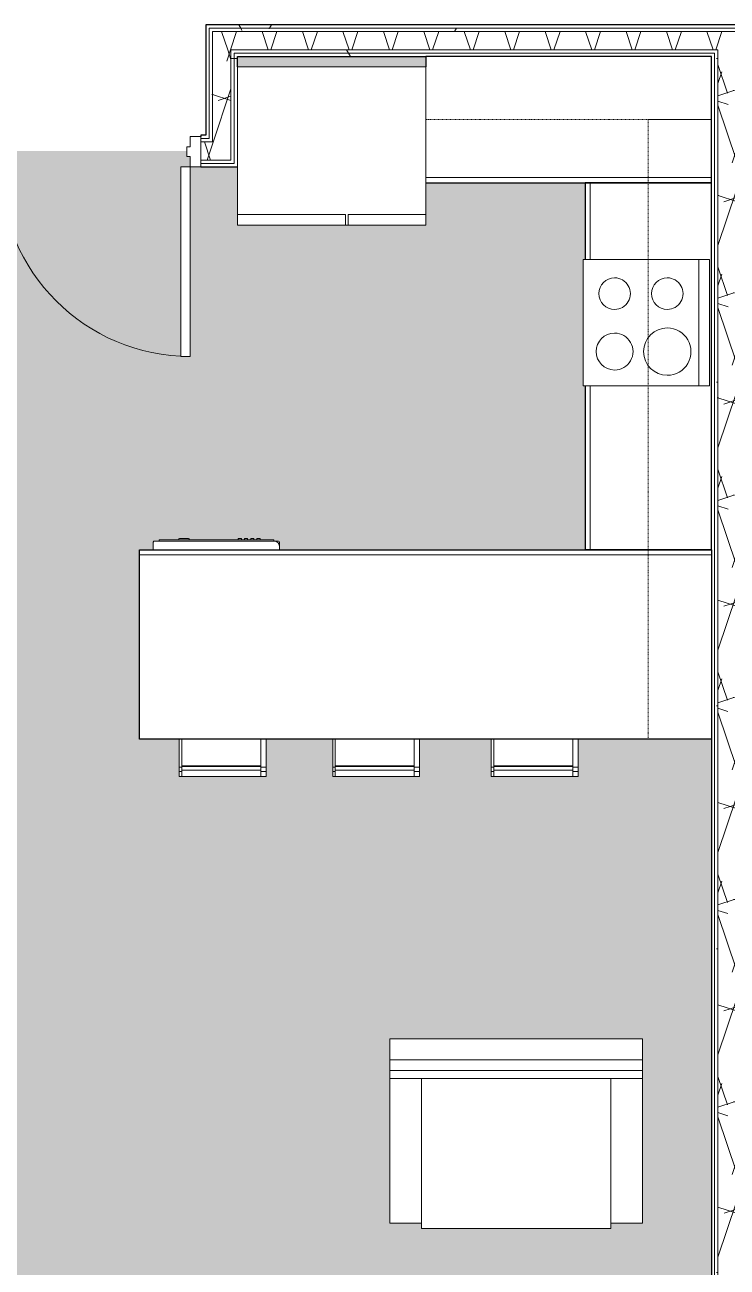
# Model space of a CAD drawing. Header units: inches. Extents: x -4830 to -235, y 9551 to 12852.
# Drawn here: x -3049.7 to -2916.3, y 11413.5 to 11649.3 of the extents above; entities that cross this region are included whole.
import ezdxf

# ---------------------------------------------------------------- set-up
doc = ezdxf.new("R2010")
doc.units = ezdxf.units.IN
doc.header["$MEASUREMENT"] = 0
doc.linetypes.add('Dash', pattern=[0.25, 0.125, -0.125])
for name, color, linetype, lineweight in [('0-1', 7, 'Continuous', 5), ('0-2', 7, 'Continuous', 9), ('0-3', 8, 'Continuous', 9), ('A-AREA-PATT-3', 41, 'Continuous', 9), ('A-DOOR-1', 7, 'Continuous', 9), ('A-DOOR-2', 50, 'Continuous', 13), ('A-DOOR-FRAM-1', 50, 'Continuous', 13), ('A-WALL-2', 7, 'Continuous', 9), ('A-WALL-PATT-1', 7, 'Continuous', 9), ('A-WALL-PATT-3', 253, 'Continuous', 9), ('I-FURN', 30, 'Continuous', 9), ('I-FURN-1', 7, 'Continuous', 9), ('I-WALL-1', 250, 'Continuous', 25), ('Q-CASE-1', 250, 'Continuous', 25), ('Q-CASE-2', 7, 'Continuous', 9), ('Q-CASE-HDLN-1', 7, 'Dash', 9), ('Q-SPCQ-1', 7, 'Continuous', 9)]:
    doc.layers.add(name, color=color, linetype=linetype, lineweight=lineweight)
pattern_1 = [(161.57, (0.96, 0.96), (-7.6802237, -0.0009796), [0, -54.643, 6.067, 0]), (18.43, (-0.96, 0.96), (-7.6802237, 0.0009796), [0, -54.643, 6.067, 0]), (108.43, (0.96, 0.96), (3.8382953, -19.2013653), [18.211, -42.499]), (71.57, (-0.96, 0.96), (3.8382953, 19.2013653), [18.211, -42.499])]
pattern_2 = [(0, (0, 0), (61.44, 15.36), [2.534, -43.546, 2.534, -43.546, -245.76]), (0, (0, 0), (61.44, 15.36), [-92.16, 2.534, -89.626, 2.534, -43.546, -107.52]), (0, (0, 0), (61.44, 15.36), [-230.4, 2.534, -28.186, 2.534, -74.266]), (120, (23.04, 7.68), (-44.02215, 45.5286), [2.534, -43.546, 2.534, -43.546, -245.76]), (120, (23.04, 7.68), (-44.02215, 45.5286), [-92.16, 2.534, -89.626, 2.534, -43.546, -107.52]), (120, (23.04, 7.68), (-44.02215, 45.5286), [-230.4, 2.534, -28.186, 2.534, -74.266]), (240, (30.72, 38.4), (-17.41785, -60.8886), [2.534, -43.546, 2.534, -43.546, -245.76]), (240, (30.72, 38.4), (-17.41785, -60.8886), [-92.16, 2.534, -89.626, 2.534, -43.546, -107.52]), (240, (30.72, 38.4), (-17.41785, -60.8886), [-230.4, 2.534, -28.186, 2.534, -74.266])]

# ---------------------------------------------------------------- blocks, each defined once
blk = doc.blocks.new('OD_CW_Base Cabinet - OD_CW_Base Cabinet-1862514-FLOOR PLAN - 3RD FLOOR')
at = {"layer": 'Q-CASE-1'}
for p, q in [((0.74, -24), (0.74, 12)), ((0.74, 12), (109.34, 12)), ((109.34, 12), (109.34, -24)), ((109.34, -24), (0.74, -24))]:
    blk.add_line(p, q, dxfattribs=at)
at = {"layer": 'Q-CASE-2'}
for p, q in [((0.74, 11), (0.74, 12)), ((0.74, 12), (109.34, 12)), ((109.34, 12), (109.34, 11)), ((109.34, 11), (0.74, 11)), ((0.74, -24), (0.74, 11)), ((0.74, 11), (109.34, 11)), ((109.34, 11), (109.34, -24)), ((109.34, -24), (0.74, -24))]:
    blk.add_line(p, q, dxfattribs=at)
blk = doc.blocks.new('Refrigerator_-_Side-by-Side_6047 - 36_ X 30_-1372843-FLOOR PLAN - 3RD FLOOR')
at = {"layer": 'Q-SPCQ-1'}
for p, q in [((-17.88, 15.58), (17.87, 15.58)), ((-17.88, -14.42), (-17.88, 15.58)), ((-17.88, 15.58), (-3.13, 15.58)), ((-17.88, 15.58), (-17.88, 13.58)), ((-3.13, 13.58), (-3.13, 15.58)), ((-2.63, 15.58), (17.87, 15.58)), ((-2.63, 15.58), (-2.63, 13.58)), ((17.87, 15.58), (17.87, -14.42)), ((17.87, 13.58), (17.87, 15.58)), ((-3.13, 13.58), (-17.88, 13.58)), ((17.87, 13.58), (-2.63, 13.58)), ((17.87, -14.42), (-17.88, -14.42))]:
    blk.add_line(p, q, dxfattribs=at)
blk = doc.blocks.new('Range - 24_ x 24_-1372826-FLOOR PLAN - 3RD FLOOR')
at = {"layer": 'Q-SPCQ-1'}
for p, q in [((0, 0), (24, 0)), ((0, -24), (0, 0)), ((24, 0), (24, -24)), ((0, -22), (24, -22)), ((24, -24), (0, -24))]:
    blk.add_line(p, q, dxfattribs=at)
for centre, radius, start, end in [((6.5, -6), 3.5, 360, 180), ((17.5, -6), 3, 360, 180), ((6.5, -6), 3.5, 180, 0), ((17.5, -6), 3, 180, 0), ((6.5, -16), 4.5, 360, 180), ((17.5, -16), 3, 360, 180), ((6.5, -16), 4.5, 180, 0), ((17.5, -16), 3, 180, 0)]:
    blk.add_arc(centre, radius, start, end, dxfattribs=at)
blk = doc.blocks.new('OD_CW_Base Cabinet - OD_CW_Base Cabinet-1445614-FLOOR PLAN - 3RD FLOOR')
at = {"layer": 'Q-CASE-1'}
for p, q in [((70.36, 24), (0.74, 24)), ((0.74, 24), (0.74, 0)), ((70.36, 0), (70.36, 24)), ((0.74, 0), (15.27, 0)), ((39.27, 0), (70.36, 0))]:
    blk.add_line(p, q, dxfattribs=at)
at = {"layer": 'Q-CASE-2'}
for p, q in [((0.74, 1), (0.74, 24)), ((0.74, 24), (70.36, 24)), ((70.36, 24), (70.36, 1)), ((0.74, 0), (0.74, 1)), ((0.74, 1), (15.27, 1)), ((15.27, 1), (0.74, 1)), ((15.27, 0), (0.74, 0)), ((39.27, 1), (70.36, 1)), ((70.36, 1), (39.27, 1)), ((70.36, 0), (39.27, 0)), ((70.36, 1), (70.36, 0))]:
    blk.add_line(p, q, dxfattribs=at)
blk = doc.blocks.new('OD_CW_Base Cabinet - OD_CW_Base Cabinet-1916523-FLOOR PLAN - 3RD FLOOR')
at = {"layer": 'Q-CASE-1'}
for p, q in [((54.99, 24), (0.74, 24)), ((0.74, 24), (0.74, 22)), ((54.99, 0), (54.99, 24)), ((0.74, 0), (54.99, 0))]:
    blk.add_line(p, q, dxfattribs=at)
at = {"layer": 'Q-CASE-2'}
for p, q in [((0.74, 22), (0.74, 24)), ((0.74, 24), (54.99, 24)), ((54.99, 24), (54.99, 1)), ((0.74, 1), (54.99, 1)), ((54.99, 1), (0.74, 1)), ((54.99, 0), (0.74, 0)), ((54.99, 1), (54.99, 0))]:
    blk.add_line(p, q, dxfattribs=at)
blk = doc.blocks.new('Dishwasher_15404 - 34_ counter-V30-FLOOR PLAN - 3RD FLOOR')
at = {"layer": 'Q-SPCQ-1'}
for p, q in [((26.68, 0), (25.25, 0)), ((26.87, -22.93), (26.87, -0.2)), ((27.12, -1.09), (26.87, -1.09)), ((27.12, -1.09), (27.12, -22.91)), ((27.37, -4.82), (27.12, -4.82)), ((27.12, -6.79), (27.37, -6.79)), ((27.37, -4.96), (27.37, -5.81)), ((27.37, -5.81), (27.37, -6.66)), ((27.37, -16.15), (27.12, -16.15)), ((27.37, -16.15), (27.37, -16.74)), ((27.12, -16.74), (27.37, -16.74)), ((27.37, -17.33), (27.12, -17.33)), ((27.12, -17.92), (27.37, -17.92)), ((27.37, -18.51), (27.12, -18.51)), ((27.37, -17.33), (27.37, -17.92)), ((27.37, -18.51), (27.37, -19.1)), ((27.12, -19.1), (27.37, -19.1)), ((27.37, -19.69), (27.12, -19.69)), ((27.12, -20.28), (27.37, -20.28)), ((27.37, -19.69), (27.37, -20.28)), ((27.12, -22.91), (26.87, -22.91)), ((26.87, -23.8), (26.87, -22.93)), ((25.25, -24), (25.8, -24)), ((25.8, -24), (26.68, -24))]:
    blk.add_line(p, q, dxfattribs=at)
for centre, radius, start, end in [((26.68, -0.2), 0.197, 360, 90), ((26.68, -0.2), 0.197, 15, 75), ((25.8, -22.93), 1.07, 270, 0), ((26.68, -23.8), 0.197, 270, 0)]:
    blk.add_arc(centre, radius, start, end, dxfattribs=at)
blk = doc.blocks.new('OD_CW_Upper Cabinet - OD_CW_Upper Cabinet-1916543-FLOOR PLAN - 3RD FLOOR')
at = {"layer": 'Q-CASE-HDLN-1'}
for p, q in [((0.74, -24), (0.74, -12)), ((0.74, -12), (118.36, -12)), ((118.36, -12), (118.36, -24)), ((118.36, -24), (0.74, -24))]:
    blk.add_line(p, q, dxfattribs=at)
blk = doc.blocks.new('Bar_Stool_6722_1_ - Bar_Stool_6722_1_-V31-FLOOR PLAN - 3RD FLOOR')
at = {"layer": 'I-FURN-1'}
for p, q in [((1, 0), (0, 0)), ((0, 0), (0, -0.98)), ((0, -0.98), (1, -0.98)), ((0, -0.98), (0, -1.78)), ((0, -1.78), (1, -1.78)), ((0, -7.07), (0, -1.78)), ((1, -1.24), (1, 0)), ((16, 0), (1, 0)), ((1, -1.91), (1, -1.24)), ((16, -1.24), (1, -1.24)), ((1, -1.91), (16, -1.91)), ((1, -2.03), (1, -1.91)), ((1, -7.07), (1, -2.03)), ((1, -2.03), (16, -2.03)), ((16.5, 0), (16, 0)), ((16, 0), (16, -1.24)), ((16, -0.98), (16.5, -0.98)), ((16, -1.24), (16, -1.91)), ((16, -1.78), (16.5, -1.78)), ((16, -1.91), (16, -2.03)), ((16, -2.03), (16, -7.07)), ((16.5, -0.98), (16.5, 0)), ((16.5, -1.78), (16.5, -0.98)), ((16.5, -1.78), (16.5, -7.07))]:
    blk.add_line(p, q, dxfattribs=at)
blk = doc.blocks.new('OD_CW_Upper Cabinet - OD_CW_Upper Cabinet-1916511-FLOOR PLAN - 3RD FLOOR')
at = {"layer": 'Q-CASE-HDLN-1'}
for p, q in [((0.74, -24), (0.74, -12)), ((0.74, -12), (54.99, -12)), ((54.99, -12), (54.99, -24)), ((54.99, -24), (0.74, -24))]:
    blk.add_line(p, q, dxfattribs=at)
blk = doc.blocks.new('Couch-Both_Arms-Generic - 2-1523460-FLOOR PLAN - 3RD FLOOR')
at = {"layer": 'I-FURN'}
for p, q in [((-24, 17.5), (-18, 17.5)), ((-24, -10), (-24, 17.5)), ((-18, 18.5), (18, 18.5)), ((-18, 17.5), (-18, 18.5)), ((-18, 17.5), (-18, -10)), ((18, 18.5), (18, 17.5)), ((18, 17.5), (24, 17.5)), ((18, -10), (18, 17.5)), ((24, 17.5), (24, -10)), ((-24, -10), (24, -10)), ((-24, -13.5), (-24, -10)), ((-24, -11.5), (24, -11.5)), ((24, -10), (24, -13.5)), ((-24, -13.5), (24, -13.5)), ((24, -13.5), (-24, -13.5))]:
    blk.add_line(p, q, dxfattribs=at)
at = {"layer": 'I-FURN-1'}
for p, q in [((-24, -17.5), (-24, -13.5)), ((24, -13.5), (24, -17.5)), ((24, -17.5), (-24, -17.5))]:
    blk.add_line(p, q, dxfattribs=at)
blk = doc.blocks.new('CTR - 1st Phase - Unit Layouts_rvt-1-FLOOR PLAN - 3RD FLOOR')
at = {"layer": '0-2'}
for name, p in [('OD_CW_Base Cabinet - OD_CW_Base Cabinet-1916523-FLOOR PLAN - 3RD FLOOR', (-2974.31, 11619.34)), ('OD_CW_Base Cabinet - OD_CW_Base Cabinet-1862514-FLOOR PLAN - 3RD FLOOR', (-3028.66, 11537.71))]:
    blk.add_blockref(name, p, dxfattribs=at)
for name, p, rotation in [('OD_CW_Upper Cabinet - OD_CW_Upper Cabinet-1916511-FLOOR PLAN - 3RD FLOOR', (-2918.59, 11619.34), 180), ('Refrigerator_-_Side-by-Side_6047 - 36_ X 30_-1372843-FLOOR PLAN - 3RD FLOOR', (-2991.45, 11626.92), 180), ('OD_CW_Upper Cabinet - OD_CW_Upper Cabinet-1916543-FLOOR PLAN - 3RD FLOOR', (-2943.32, 11512.98), 89.99999999999291), ('OD_CW_Base Cabinet - OD_CW_Base Cabinet-1445614-FLOOR PLAN - 3RD FLOOR', (-2943.32, 11620.08), 269.9999999999942), ('Range - 24_ x 24_-1372826-FLOOR PLAN - 3RD FLOOR', (-2943.7, 11580.81), 89.99999999998498), ('Dishwasher_15404 - 34_ counter-V30-FLOOR PLAN - 3RD FLOOR', (-3025.32, 11524.46), 89.99999999998947), ('Bar_Stool_6722_1_ - Bar_Stool_6722_1_-V31-FLOOR PLAN - 3RD FLOOR', (-3003.88, 11506.64), 180), ('Bar_Stool_6722_1_ - Bar_Stool_6722_1_-V31-FLOOR PLAN - 3RD FLOOR', (-2974.75, 11506.64), 180), ('Bar_Stool_6722_1_ - Bar_Stool_6722_1_-V31-FLOOR PLAN - 3RD FLOOR', (-2944.63, 11506.64), 180), ('Couch-Both_Arms-Generic - 2-1523460-FLOOR PLAN - 3RD FLOOR', (-2956.4, 11439.35), 180)]:
    blk.add_blockref(name, p, dxfattribs=dict(at, rotation=rotation))
blk = doc.blocks.new('HOLLOW METAL - UNIT DOOR-1960771-FLOOR PLAN - 3RD FLOOR')
at = {"layer": 'A-DOOR-1'}
blk.add_arc((18, -3.25), 36, 180, 270, dxfattribs=at)
at = {"layer": 'A-DOOR-2'}
for p, q in [((16.25, -3.25), (18, -3.25)), ((16.25, -39.25), (16.25, -3.25)), ((18, -3.25), (18, -39.25)), ((18, -39.25), (16.25, -39.25))]:
    blk.add_line(p, q, dxfattribs=at)
at = {"layer": 'A-DOOR-FRAM-1'}
for p, q in [((-20, 2.5), (-18, 2.5)), ((-20, -3.25), (-20, 2.5)), ((-18, 2.5), (-18, 0.5625)), ((18, 2.5), (20, 2.5)), ((18, 0.5625), (18, 2.5)), ((20, 2.5), (20, -3.25)), ((-18, 0.5625), (-17.375, 0.5625)), ((-17.375, 0.5625), (-17.375, -1.3125)), ((17.375, 0.5625), (18, 0.5625)), ((17.375, -1.3125), (17.375, 0.5625)), ((-18, -1.3125), (-18, -3.25)), ((-17.375, -1.3125), (-18, -1.3125)), ((18, -1.3125), (17.375, -1.3125)), ((18, -3.25), (18, -1.3125)), ((-18, -3.25), (-20, -3.25)), ((20, -3.25), (18, -3.25))]:
    blk.add_line(p, q, dxfattribs=at)
blk = doc.blocks.new('CTR - 1st Phase - Common Walls_rvt-1-FLOOR PLAN - 3RD FLOOR')
at = {"layer": 'A-AREA-PATT-3'}
h = blk.add_hatch(color=256, dxfattribs=at)
h.paths.add_polyline_path([(-3124.44, 11609.96), (-3122.69, 11609.96), (-3122.69, 11573.96), (-3124.44, 11573.96), (-3124.44, 11609.73)], flags=0)
h.paths.add_polyline_path([(-3131.92, 11251.83), (-3100.91, 11251.83), (-3100.91, 11252.39), (-3098.91, 11252.39), (-3098.91, 11256.26), (-3074.67, 11256.26), (-3074.67, 11283.79), (-3078.24, 11283.79), (-3078.24, 11288.54), (-3074.67, 11288.54), (-3074.67, 11456.31), (-3069.92, 11456.31), (-3069.92, 11256.26), (-3060.14, 11256.26), (-3060.14, 11252.89), (-3022.11, 11252.89), (-3022.11, 11256.26), (-3021.74, 11256.26), (-3021.74, 11252.89), (-2983.71, 11252.89), (-2983.71, 11256.26), (-2983.34, 11256.26), (-2983.34, 11252.89), (-2945.31, 11252.89), (-2945.31, 11256.26), (-2919.32, 11256.26), (-2919.32, 11328.28), (-2935.45, 11328.28), (-2935.45, 11346.28), (-2931.45, 11346.28), (-2931.45, 11382.28), (-2935.45, 11382.28), (-2935.45, 11400.28), (-2919.32, 11400.28), (-2919.32, 11513.71), (-2944.63, 11513.71), (-2944.63, 11506.64), (-2961.13, 11506.64), (-2961.13, 11513.71), (-2974.75, 11513.71), (-2974.75, 11506.64), (-2991.25, 11506.64), (-2991.25, 11513.71), (-3003.88, 11513.71), (-3003.88, 11506.64), (-3020.38, 11506.64), (-3020.38, 11513.71), (-3027.92, 11513.71), (-3027.92, 11549.71), (-3025.32, 11549.71), (-3025.32, 11551.14), (-3025.13, 11551.34), (-3024.23, 11551.34), (-3024.23, 11551.59), (-3020.37, 11551.59), (-3020.37, 11551.84), (-3018.66, 11551.84), (-3018.66, 11551.59), (-3009.17, 11551.59), (-3009.17, 11551.84), (-3008.58, 11551.84), (-3008.58, 11551.59), (-3007.99, 11551.59), (-3007.99, 11551.84), (-3007.4, 11551.84), (-3007.4, 11551.59), (-3006.81, 11551.59), (-3006.81, 11551.84), (-3006.22, 11551.84), (-3006.22, 11551.59), (-3005.63, 11551.59), (-3005.63, 11551.84), (-3005.04, 11551.84), (-3005.04, 11551.59), (-3002.42, 11551.59), (-3002.4, 11551.34), (-3001.47, 11551.29), (-3001.32, 11551.14), (-3001.32, 11549.71), (-2943.32, 11549.71), (-2943.32, 11580.81), (-2943.7, 11580.81), (-2943.7, 11604.81), (-2943.32, 11604.81), (-2943.32, 11619.34), (-2973.57, 11619.34), (-2973.57, 11611.34), (-3009.32, 11611.34), (-3009.32, 11622.39), (-3018.32, 11622.39), (-3018.32, 11624.33), (-3018.95, 11624.33), (-3018.95, 11625.39), (-3053.7, 11625.39), (-3053.7, 11624.33), (-3054.32, 11624.33), (-3054.32, 11622.39), (-3068.17, 11622.39), (-3068.17, 11608.96), (-3086.44, 11608.96), (-3086.44, 11609.96), (-3088.44, 11609.96), (-3088.44, 11611.9), (-3089.06, 11611.9), (-3089.06, 11613.78), (-3088.44, 11613.78), (-3088.44, 11615.71), (-3086.44, 11615.71), (-3086.44, 11613.71), (-3072.92, 11613.71), (-3072.92, 11622.39), (-3082.52, 11622.39), (-3082.52, 11643.34), (-3135.2, 11643.34), (-3135.2, 11613.71), (-3126.44, 11613.78), (-3126.44, 11615.71), (-3124.44, 11615.71), (-3124.44, 11613.78), (-3123.81, 11613.78), (-3123.81, 11611.9), (-3124.44, 11611.9), (-3124.44, 11609.96), (-3126.44, 11609.96), (-3126.44, 11608.96), (-3135.2, 11608.96), (-3135.2, 11599.26), (-3139.95, 11599.26), (-3139.95, 11643.34), (-3175.95, 11643.34), (-3175.95, 11607.99), (-3180.07, 11607.99), (-3180.07, 11612.74), (-3180.7, 11612.74), (-3180.7, 11643.34), (-3201.32, 11643.34), (-3201.32, 11612.74), (-3200.07, 11612.74), (-3200.07, 11607.99), (-3201.32, 11607.99), (-3201.32, 11601.97), (-3193.6, 11601.97), (-3192.63, 11601.84), (-3191.73, 11601.47), (-3190.89, 11600.77), (-3190.37, 11600.1), (-3190, 11599.2), (-3189.87, 11598.16), (-3189.87, 11596.85), (-3186.85, 11597.2), (-3185.85, 11598.39), (-3184.85, 11598.96), (-3183.34, 11599.32), (-3181.85, 11599.49), (-3179.86, 11599.32), (-3177.32, 11598.59), (-3175.85, 11598.05), (-3173.85, 11597.12), (-3171.85, 11595.73), (-3170.85, 11594.73), (-3170.35, 11593.86), (-3169.85, 11592.49), (-3169.85, 11591.49), (-3170.35, 11590.12), (-3170.85, 11589.25), (-3171.85, 11588.25), (-3173.85, 11586.86), (-3175.85, 11585.93), (-3178.32, 11585.07), (-3179.86, 11584.66), (-3181.85, 11584.49), (-3183.34, 11584.66), (-3183.85, 11584.75), (-3184.85, 11585.02), (-3185.85, 11585.59), (-3186.85, 11586.78), (-3189.87, 11587.13), (-3189.87, 11585.74), (-3190, 11584.77), (-3190.37, 11583.88), (-3190.96, 11583.1), (-3191.73, 11582.51), (-3192.63, 11582.14), (-3193.6, 11582.01), (-3201.32, 11582.01), (-3201.32, 11573.99), (-3177.32, 11573.99), (-3177.32, 11500.06), (-3176.95, 11500.06), (-3176.95, 11495.31), (-3201.32, 11495.31), (-3201.32, 11256.26), (-3175.34, 11256.26), (-3175.34, 11252.89), (-3137.31, 11252.89), (-3137.31, 11256.16), (-3139.44, 11256.16), (-3139.44, 11288.54), (-3132.67, 11288.54), (-3132.67, 11283.79), (-3134.69, 11283.79), (-3134.69, 11256.16), (-3136.94, 11256.16), (-3136.94, 11252.39), (-3134.94, 11252.39), (-3134.94, 11251.83), (-3134.69, 11251.83)], flags=0)
h.paths.add_polyline_path([(-3131.92, 11257.54), (-3131.92, 11282.79), (-3122.24, 11282.79), (-3122.17, 11283.29), (-3122.11, 11283.29), (-3122.11, 11282.79), (-3105.56, 11282.79), (-3105.49, 11283.29), (-3105.03, 11283.29), (-3105.03, 11282.79), (-3103.92, 11282.79), (-3103.92, 11257.54), (-3130.92, 11257.54)], flags=0)
h.paths.add_polyline_path([(-2932.4, 11276.72), (-2980.4, 11276.72), (-2980.4, 11311.72), (-2974.4, 11311.72), (-2974.4, 11312.72), (-2938.4, 11312.72), (-2938.4, 11311.72), (-2932.4, 11311.72), (-2932.4, 11280.72)], flags=0)
h.paths.add_polyline_path([(-3098.24, 11283.79), (-3102.67, 11283.79), (-3102.67, 11288.54), (-3098.24, 11288.54), (-3098.24, 11284.41)], flags=0)
h.paths.add_polyline_path([(-3181.39, 11293.31), (-3199.39, 11293.31), (-3199.39, 11311.31), (-3181.39, 11311.31), (-3181.39, 11293.53)], flags=0)
h.paths.add_polyline_path([(-3119.89, 11315.31), (-3199.89, 11315.31), (-3199.89, 11393.31), (-3119.89, 11393.31), (-3119.89, 11344.74)], flags=0)
h.paths.add_polyline_path([(-2984.72, 11325.79), (-3019.72, 11325.79), (-3019.72, 11409.79), (-2984.72, 11409.79), (-2984.72, 11403.79), (-2983.72, 11403.79), (-2983.72, 11331.79), (-2984.72, 11331.79)], flags=0)
h.paths.add_polyline_path([(-3199.39, 11395.25), (-3199.39, 11413.25), (-3181.39, 11413.25), (-3181.39, 11395.25)], flags=0)
h.paths.add_polyline_path([(-2974.4, 11420.85), (-2974.4, 11421.85), (-2980.4, 11421.85), (-2980.4, 11456.85), (-2932.4, 11456.85), (-2932.4, 11421.85), (-2938.4, 11421.85), (-2938.4, 11420.85), (-2959.76, 11420.85)], flags=0)
h.paths.add_polyline_path([(-3073.94, 11492.31), (-3074.67, 11492.31), (-3074.67, 11495.31), (-3078.44, 11495.31), (-3078.44, 11494.56), (-3080.94, 11494.56), (-3080.94, 11495.31), (-3081.19, 11495.31), (-3081.19, 11497.31), (-3106.19, 11497.31), (-3106.19, 11498.69), (-3129.19, 11498.69), (-3129.19, 11495.31), (-3129.44, 11495.31), (-3129.44, 11494.56), (-3131.94, 11494.56), (-3131.94, 11495.31), (-3142.95, 11495.31), (-3142.95, 11500.06), (-3139.95, 11500.06), (-3139.95, 11567.26), (-3135.2, 11567.26), (-3135.2, 11557.56), (-3131.94, 11557.56), (-3131.94, 11558.31), (-3129.44, 11558.31), (-3129.44, 11557.56), (-3129.19, 11557.56), (-3129.19, 11554.19), (-3106.19, 11554.19), (-3106.19, 11555.56), (-3081.19, 11555.56), (-3081.19, 11557.56), (-3080.94, 11557.56), (-3080.94, 11558.31), (-3078.44, 11558.31), (-3078.44, 11557.56), (-3069.92, 11557.56), (-3069.92, 11492.31), (-3073.86, 11492.31)], flags=0)
h.paths.add_polyline_path([(-3081.19, 11498.69), (-3081.19, 11500.06), (-3080.94, 11500.06), (-3080.94, 11500.81), (-3078.44, 11500.81), (-3078.44, 11500.06), (-3074.67, 11500.06), (-3074.67, 11524.06), (-3135.2, 11524.06), (-3135.2, 11500.06), (-3131.94, 11500.06), (-3131.94, 11500.81), (-3129.44, 11500.81), (-3129.44, 11500.06), (-3104.19, 11500.06), (-3104.19, 11498.69)], flags=0)
h.paths.add_polyline_path([(-3111.2, 11528.81), (-3074.67, 11528.81), (-3074.67, 11552.81), (-3078.44, 11552.81), (-3078.44, 11552.06), (-3080.94, 11552.06), (-3080.94, 11552.81), (-3081.19, 11552.81), (-3081.19, 11554.19), (-3104.19, 11554.19), (-3104.19, 11552.81), (-3129.44, 11552.81), (-3129.44, 11552.06), (-3131.94, 11552.06), (-3131.94, 11552.81), (-3135.2, 11552.81), (-3135.2, 11528.81), (-3111.79, 11528.81)], flags=0)
h.paths.add_polyline_path([(-3020.07, 11586.39), (-3020.07, 11622.39), (-3018.32, 11622.39), (-3018.32, 11586.39)], flags=0)
h.paths.add_polyline_path([(-3108.98, 11615.3), (-3116.4, 11615.3), (-3116.4, 11641.3), (-3091.4, 11641.3), (-3091.4, 11615.3)], flags=0)
h.paths.add_polyline_path([(-3009.32, 11641.34), (-2973.57, 11641.34), (-2973.57, 11643.34), (-3009.32, 11643.34)], flags=0)
at = {"layer": 'A-WALL-PATT-1'}
h = blk.add_hatch(dxfattribs=at)
h.set_pattern_fill('FP_1', color=256, style=0, pattern_type=2)
h.set_pattern_definition(pattern_2)
h.paths.add_polyline_path([(-2914.57, 11648.71), (-2778.92, 11648.72), (-2778.92, 11649.34), (-3015.32, 11649.34), (-3015.32, 11648.71), (-2918.07, 11648.71)], flags=0)
h = blk.add_hatch(dxfattribs=at)
h.set_pattern_fill('FP_1', color=256, style=0, pattern_type=2)
h.set_pattern_definition(pattern_2)
h.paths.add_polyline_path([(-3014.7, 11648.09), (-2779.55, 11648.09), (-2779.55, 11648.71), (-3014.7, 11648.71), (-3014.7, 11648.11)], flags=0)
h = blk.add_hatch(dxfattribs=at)
h.set_pattern_fill('FP_1', color=256, style=0, pattern_type=2)
h.set_pattern_definition(pattern_2)
h.paths.add_polyline_path([(-2913.95, 11643.96), (-2783.67, 11643.97), (-2783.67, 11644.59), (-2914.57, 11644.59), (-2914.57, 11643.96)], flags=0)
h.paths.add_polyline_path([(-3009.95, 11643.96), (-2918.07, 11643.96), (-2918.07, 11644.59), (-3010.57, 11644.59), (-3010.57, 11643.96)], flags=0)
h = blk.add_hatch(dxfattribs=at)
h.set_pattern_fill('FP_1', color=256, style=0, pattern_type=2)
h.set_pattern_definition(pattern_2)
h.paths.add_polyline_path([(-3009.95, 11623.01), (-3009.95, 11643.96), (-3010.57, 11643.96), (-3010.57, 11623.01)], flags=0)
h = blk.add_hatch(dxfattribs=at)
h.set_pattern_fill('FP_1', color=256, style=0, pattern_type=2)
h.set_pattern_definition(pattern_2)
h.paths.add_polyline_path([(-2881.52, 11643.34), (-2871.3, 11643.34), (-2871.3, 11643.62), (-2851.35, 11643.62), (-2851.35, 11643.34), (-2843.32, 11643.34), (-2843.32, 11643.62), (-2784.92, 11643.62), (-2784.92, 11643.34), (-2784.3, 11643.34), (-2784.3, 11643.96), (-2913.95, 11643.96), (-2913.95, 11643.34), (-2898.26, 11643.34)], flags=0)
h.paths.add_polyline_path([(-2918.7, 11643.34), (-2918.7, 11643.96), (-3009.95, 11643.96), (-3009.95, 11643.34), (-2919.32, 11643.34)], flags=0)
h = blk.add_hatch(dxfattribs=at)
h.set_pattern_fill('FP_1', color=256, style=0, pattern_type=2)
h.set_pattern_definition(pattern_2)
h.paths.add_polyline_path([(-3009.32, 11622.39), (-3009.32, 11643.34), (-3009.95, 11643.34), (-3009.95, 11622.39)], flags=0)
h = blk.add_hatch(dxfattribs=at)
h.set_pattern_fill('FP_1', color=256, style=0, pattern_type=2)
h.set_pattern_definition(pattern_2)
h.paths.add_polyline_path([(-2918.7, 11255.64), (-2918.07, 11255.64), (-2918.07, 11643.96), (-2918.7, 11643.96), (-2918.7, 11293.53)], flags=0)
h = blk.add_hatch(dxfattribs=at)
h.set_pattern_fill('FP_1', color=256, style=0, pattern_type=2)
h.set_pattern_definition(pattern_2)
h.paths.add_polyline_path([(-3077.15, 11627.14), (-3072.92, 11627.14), (-3072.92, 11627.76), (-3077.15, 11627.76)], flags=0)
h.paths.add_polyline_path([(-3014.72, 11627.14), (-3014.7, 11627.14), (-3014.7, 11627.76), (-3016.32, 11627.76), (-3016.32, 11627.14), (-3015.32, 11627.14)], flags=0)
h.paths.add_polyline_path([(-3056.32, 11627.14), (-3056.32, 11627.76), (-3068.17, 11627.76), (-3068.17, 11627.14), (-3060.14, 11627.14)], flags=0)
at = {"layer": 'A-WALL-PATT-3'}
h = blk.add_hatch(dxfattribs=at)
h.set_pattern_fill('FP_34', color=256, style=0, pattern_type=2)
h.set_pattern_definition(pattern_1)
h.paths.add_polyline_path([(-2914.57, 11644.59), (-2780.17, 11644.61), (-2780.17, 11648.09), (-3014.07, 11648.09), (-3014.07, 11644.59), (-2918.07, 11644.59)], flags=0)
h = blk.add_hatch(dxfattribs=at)
h.set_pattern_fill('FP_34', color=256, style=0, pattern_type=2)
h.set_pattern_definition(pattern_1)
h.paths.add_polyline_path([(-3014.07, 11623.64), (-3010.57, 11623.64), (-3010.57, 11644.59), (-3014.07, 11644.59), (-3014.07, 11626.38)], flags=0)
h = blk.add_hatch(dxfattribs=at)
h.set_pattern_fill('FP_34', color=256, style=0, pattern_type=2)
h.set_pattern_definition(pattern_1)
h.paths.add_polyline_path([(-2914.57, 11255.36), (-2914.57, 11644.59), (-2918.07, 11644.59), (-2918.07, 11255.36)], flags=0)
h = blk.add_hatch(dxfattribs=at)
h.set_pattern_fill('FP_34', color=256, style=0, pattern_type=2)
h.set_pattern_definition(pattern_1)
h.paths.add_polyline_path([(-3077.77, 11623.64), (-3072.3, 11623.64), (-3072.3, 11627.14), (-3077.77, 11627.1), (-3077.77, 11626.38)], flags=0)
h.paths.add_polyline_path([(-3056.32, 11623.64), (-3056.32, 11627.14), (-3068.8, 11627.14), (-3068.8, 11623.64), (-3060.14, 11623.64)], flags=0)
h.paths.add_polyline_path([(-3016.32, 11623.64), (-3014.07, 11623.64), (-3014.07, 11627.14), (-3016.32, 11627.14), (-3016.32, 11624.33)], flags=0)
at = {"layer": 'A-WALL-2'}
for p, q in [((-2779.55, 11648.71), (-3014.7, 11648.71)), ((-3014.7, 11648.09), (-3014.7, 11648.71)), ((-3014.7, 11643.34), (-3014.7, 11648.09)), ((-2780.17, 11648.09), (-3014.07, 11648.09)), ((-3014.07, 11644.59), (-3014.07, 11648.09)), ((-3014.7, 11627.76), (-3014.7, 11643.34)), ((-3014.07, 11643.34), (-3014.07, 11644.59)), ((-3014.07, 11627.14), (-3014.07, 11643.34)), ((-2918.07, 11644.59), (-3010.57, 11644.59)), ((-3010.57, 11643.96), (-3010.57, 11644.59)), ((-3010.57, 11643.34), (-3010.57, 11643.96)), ((-3010.57, 11623.64), (-3010.57, 11643.34)), ((-2918.7, 11643.96), (-3009.95, 11643.96)), ((-3009.95, 11643.34), (-3009.95, 11643.96)), ((-3009.95, 11623.01), (-3009.95, 11643.34)), ((-2918.7, 11643.96), (-2918.7, 11643.34)), ((-2918.7, 11255.36), (-2918.7, 11643.34)), ((-2918.07, 11644.59), (-2918.07, 11643.96)), ((-2918.07, 11643.96), (-2918.07, 11643.34)), ((-2918.07, 11255.36), (-2918.07, 11643.34)), ((-3015.32, 11627.76), (-3016.32, 11627.76)), ((-3015.32, 11627.14), (-3016.32, 11627.14)), ((-3014.7, 11627.76), (-3015.32, 11627.76)), ((-3014.7, 11627.14), (-3015.32, 11627.14)), ((-3014.07, 11627.14), (-3014.7, 11627.14)), ((-3015.32, 11623.64), (-3016.32, 11623.64)), ((-3015.32, 11623.01), (-3016.32, 11623.01)), ((-3014.07, 11623.64), (-3015.32, 11623.64)), ((-3010.57, 11623.01), (-3015.32, 11623.01)), ((-3010.57, 11623.64), (-3014.07, 11623.64)), ((-3009.95, 11623.01), (-3010.57, 11623.01))]:
    blk.add_line(p, q, dxfattribs=at)
at = {"layer": 'I-WALL-1'}
for p, q in [((-2778.92, 11649.34), (-3015.32, 11649.34)), ((-3015.32, 11649.34), (-3015.32, 11648.71)), ((-3015.32, 11648.71), (-3015.32, 11643.34)), ((-3015.32, 11643.34), (-3015.32, 11628.39)), ((-3009.32, 11643.34), (-2973.57, 11643.34)), ((-3009.32, 11641.34), (-3009.32, 11643.34)), ((-3015.32, 11628.39), (-3016.32, 11628.39)), ((-3016.32, 11628.39), (-3016.32, 11628.14)), ((-3016.32, 11622.39), (-3015.32, 11622.39)), ((-3015.32, 11622.39), (-3009.95, 11622.39)), ((-3009.95, 11622.39), (-3009.32, 11622.39)), ((-2919.32, 11513.71), (-2919.32, 11383.28))]:
    blk.add_line(p, q, dxfattribs=at)
at = {"layer": '0-3'}
blk.add_blockref('HOLLOW METAL - UNIT DOOR-1960771-FLOOR PLAN - 3RD FLOOR', (-3036.32, 11625.64), dxfattribs=at)

msp = doc.modelspace()

# ---------------------------------------------------------------- block references
at = {"layer": '0-1'}
for name in ['CTR - 1st Phase - Common Walls_rvt-1-FLOOR PLAN - 3RD FLOOR', 'CTR - 1st Phase - Unit Layouts_rvt-1-FLOOR PLAN - 3RD FLOOR']:
    msp.add_blockref(name, (0, 0), dxfattribs=at)

doc.saveas('drawing.dxf')
